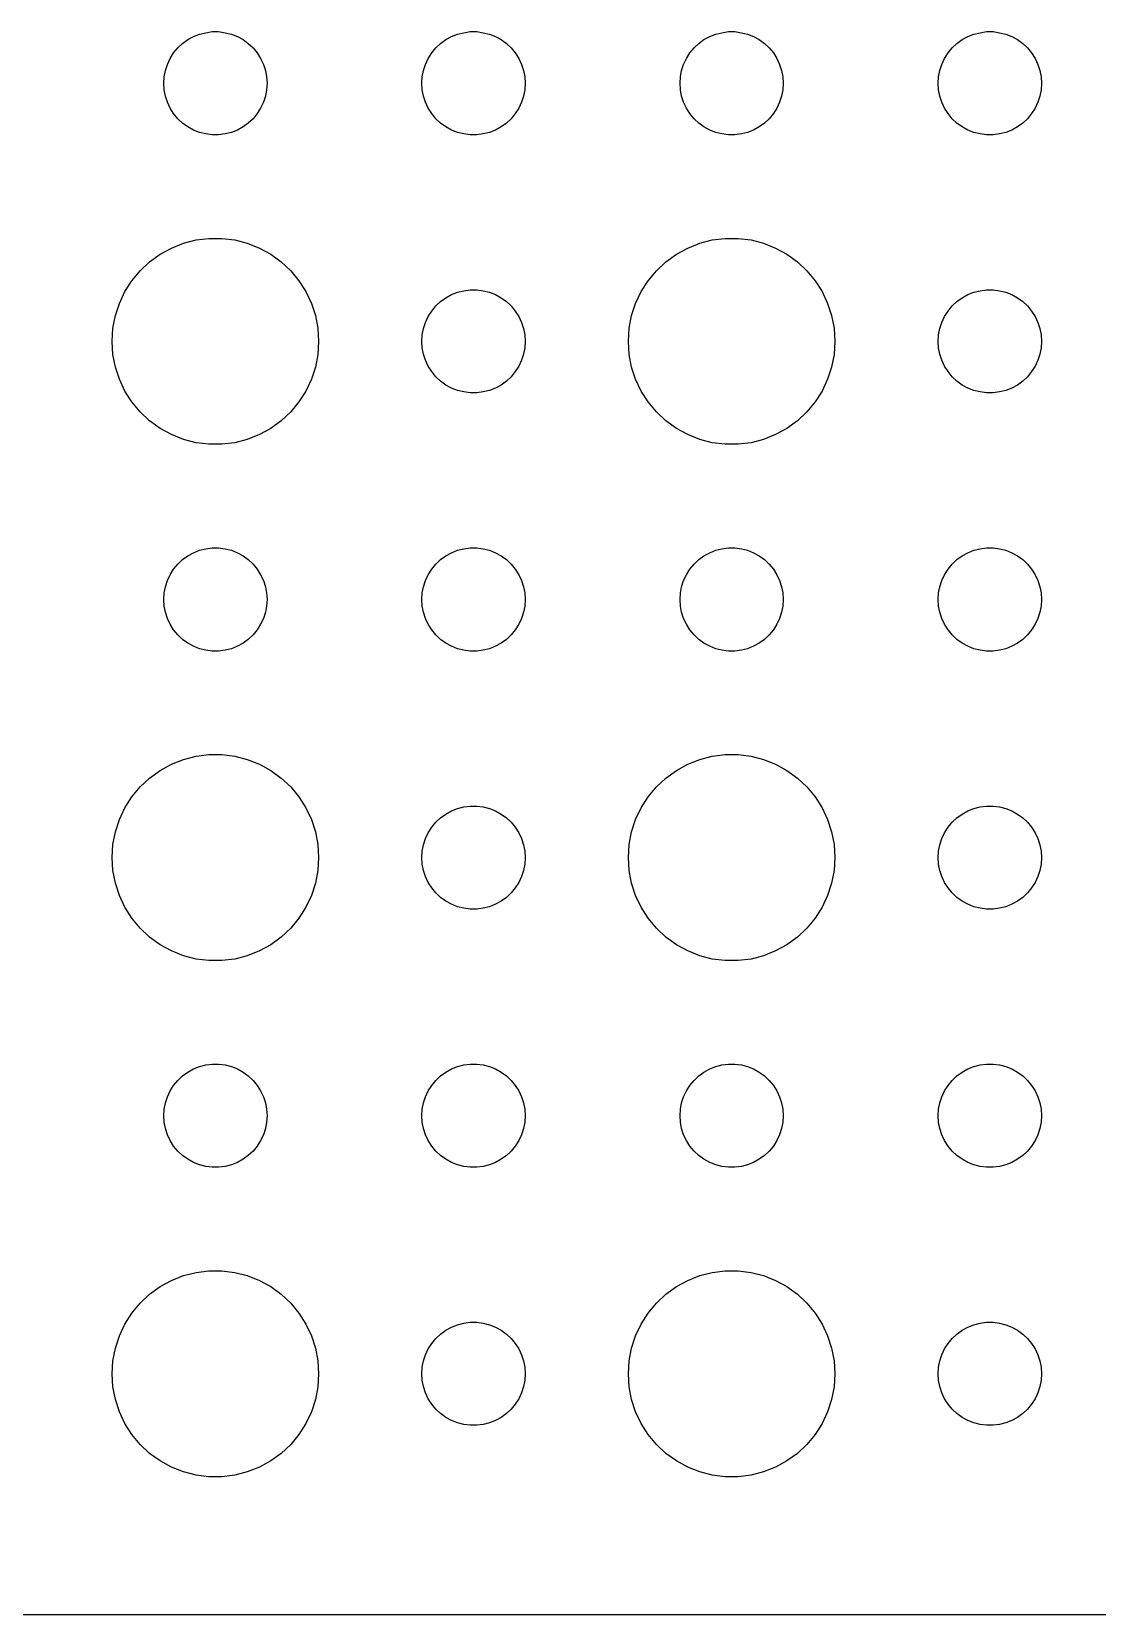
# Model space of a CAD drawing. Header units: metres. Extents: x -134 to 134, y 518 to 1078.
# Drawn here: x 32.16 to 63.12, y 974.01 to 1020 of the extents above; entities that cross this region are included whole.
import ezdxf

# ---------------------------------------------------------------- set-up
doc = ezdxf.new("R2010")
doc.units = ezdxf.units.M

msp = doc.modelspace()

# ---------------------------------------------------------------- linework, layer by layer
for p, q in [((36.4065, 1019.53), (36.5439, 1019.66)), ((36.5439, 1019.66), (36.6963, 1019.77)), ((36.6963, 1019.77), (36.8613, 1019.86)), ((36.8613, 1019.86), (37.0365, 1019.93)), ((37.0365, 1019.93), (37.2189, 1019.97)), ((37.2189, 1019.97), (37.4058, 1020)), ((37.4058, 1020), (37.5942, 1020)), ((37.5942, 1020), (37.7811, 1019.97)), ((37.7811, 1019.97), (37.9635, 1019.93)), ((37.9635, 1019.93), (38.1387, 1019.86)), ((38.1387, 1019.86), (38.3037, 1019.77)), ((38.3037, 1019.77), (38.4561, 1019.66)), ((38.4561, 1019.66), (38.5934, 1019.53)), ((43.9065, 1019.53), (44.0439, 1019.66)), ((44.0439, 1019.66), (44.1963, 1019.77)), ((44.1963, 1019.77), (44.3613, 1019.86)), ((44.3613, 1019.86), (44.5365, 1019.93)), ((44.5365, 1019.93), (44.7189, 1019.97)), ((44.7189, 1019.97), (44.9058, 1020)), ((44.9058, 1020), (45.0942, 1020)), ((45.0942, 1020), (45.2811, 1019.97)), ((45.2811, 1019.97), (45.4635, 1019.93)), ((45.4635, 1019.93), (45.6387, 1019.86)), ((45.6387, 1019.86), (45.8037, 1019.77)), ((45.8037, 1019.77), (45.9561, 1019.66)), ((45.9561, 1019.66), (46.0934, 1019.53)), ((51.4065, 1019.53), (51.5439, 1019.66)), ((51.5439, 1019.66), (51.6963, 1019.77)), ((51.6963, 1019.77), (51.8613, 1019.86)), ((51.8613, 1019.86), (52.0365, 1019.93)), ((52.0365, 1019.93), (52.2189, 1019.97)), ((52.2189, 1019.97), (52.4058, 1020)), ((52.4058, 1020), (52.5942, 1020)), ((52.5942, 1020), (52.7811, 1019.97)), ((52.7811, 1019.97), (52.9635, 1019.93)), ((52.9635, 1019.93), (53.1387, 1019.86)), ((53.1387, 1019.86), (53.3037, 1019.77)), ((53.3037, 1019.77), (53.4561, 1019.66)), ((53.4561, 1019.66), (53.5934, 1019.53)), ((58.9065, 1019.53), (59.0439, 1019.66)), ((59.0439, 1019.66), (59.1963, 1019.77)), ((59.1963, 1019.77), (59.3613, 1019.86)), ((59.3613, 1019.86), (59.5365, 1019.93)), ((59.5365, 1019.93), (59.7189, 1019.97)), ((59.7189, 1019.97), (59.9058, 1020)), ((59.9058, 1020), (60.0942, 1020)), ((60.0942, 1020), (60.2811, 1019.97)), ((60.2811, 1019.97), (60.4635, 1019.93)), ((60.4635, 1019.93), (60.6387, 1019.86)), ((60.6387, 1019.86), (60.8037, 1019.77)), ((60.8037, 1019.77), (60.9561, 1019.66)), ((60.9561, 1019.66), (61.0934, 1019.53)), ((36.1053, 1019.05), (36.1855, 1019.22)), ((36.1855, 1019.22), (36.2865, 1019.38)), ((36.2865, 1019.38), (36.4065, 1019.53)), ((38.5934, 1019.53), (38.7135, 1019.38)), ((38.7135, 1019.38), (38.8145, 1019.22)), ((38.8145, 1019.22), (38.8947, 1019.05)), ((43.6053, 1019.05), (43.6855, 1019.22)), ((43.6855, 1019.22), (43.7865, 1019.38)), ((43.7865, 1019.38), (43.9065, 1019.53)), ((46.0934, 1019.53), (46.2135, 1019.38)), ((46.2135, 1019.38), (46.3145, 1019.22)), ((46.3145, 1019.22), (46.3947, 1019.05)), ((51.1053, 1019.05), (51.1855, 1019.22)), ((51.1855, 1019.22), (51.2865, 1019.38)), ((51.2865, 1019.38), (51.4065, 1019.53)), ((53.5934, 1019.53), (53.7135, 1019.38)), ((53.7135, 1019.38), (53.8145, 1019.22)), ((53.8145, 1019.22), (53.8947, 1019.05)), ((58.6053, 1019.05), (58.6855, 1019.22)), ((58.6855, 1019.22), (58.7865, 1019.38)), ((58.7865, 1019.38), (58.9065, 1019.53)), ((61.0934, 1019.53), (61.2135, 1019.38)), ((61.2135, 1019.38), (61.3145, 1019.22)), ((61.3145, 1019.22), (61.3947, 1019.05)), ((36, 1018.5), (36.0118, 1018.69)), ((36.0118, 1018.69), (36.0471, 1018.87)), ((36.0471, 1018.87), (36.1053, 1019.05)), ((38.8947, 1019.05), (38.9529, 1018.87)), ((38.9529, 1018.87), (38.9882, 1018.69)), ((38.9882, 1018.69), (39, 1018.5)), ((43.5, 1018.5), (43.5118, 1018.69)), ((43.5118, 1018.69), (43.5471, 1018.87)), ((43.5471, 1018.87), (43.6053, 1019.05)), ((46.3947, 1019.05), (46.4529, 1018.87)), ((46.4529, 1018.87), (46.4882, 1018.69)), ((46.4882, 1018.69), (46.5, 1018.5)), ((51, 1018.5), (51.0118, 1018.69)), ((51.0118, 1018.69), (51.0471, 1018.87)), ((51.0471, 1018.87), (51.1053, 1019.05)), ((53.8947, 1019.05), (53.9529, 1018.87)), ((53.9529, 1018.87), (53.9882, 1018.69)), ((53.9882, 1018.69), (54, 1018.5)), ((58.5, 1018.5), (58.5118, 1018.69)), ((58.5118, 1018.69), (58.5471, 1018.87)), ((58.5471, 1018.87), (58.6053, 1019.05)), ((61.3947, 1019.05), (61.4529, 1018.87)), ((61.4529, 1018.87), (61.4882, 1018.69)), ((61.4882, 1018.69), (61.5, 1018.5)), ((36.0118, 1018.31), (36, 1018.5)), ((36.0471, 1018.13), (36.0118, 1018.31)), ((38.9882, 1018.31), (38.9529, 1018.13)), ((39, 1018.5), (38.9882, 1018.31)), ((43.5118, 1018.31), (43.5, 1018.5)), ((43.5471, 1018.13), (43.5118, 1018.31)), ((46.4882, 1018.31), (46.4529, 1018.13)), ((46.5, 1018.5), (46.4882, 1018.31)), ((51.0118, 1018.31), (51, 1018.5)), ((51.0471, 1018.13), (51.0118, 1018.31)), ((53.9882, 1018.31), (53.9529, 1018.13)), ((54, 1018.5), (53.9882, 1018.31)), ((58.5118, 1018.31), (58.5, 1018.5)), ((58.5471, 1018.13), (58.5118, 1018.31)), ((61.4882, 1018.31), (61.4529, 1018.13)), ((61.5, 1018.5), (61.4882, 1018.31)), ((36.1053, 1017.95), (36.0471, 1018.13)), ((36.1855, 1017.78), (36.1053, 1017.95)), ((36.2865, 1017.62), (36.1855, 1017.78)), ((38.8145, 1017.78), (38.7135, 1017.62)), ((38.8947, 1017.95), (38.8145, 1017.78)), ((38.9529, 1018.13), (38.8947, 1017.95)), ((43.6053, 1017.95), (43.5471, 1018.13)), ((43.6855, 1017.78), (43.6053, 1017.95)), ((43.7865, 1017.62), (43.6855, 1017.78)), ((46.3145, 1017.78), (46.2135, 1017.62)), ((46.3947, 1017.95), (46.3145, 1017.78)), ((46.4529, 1018.13), (46.3947, 1017.95)), ((51.1053, 1017.95), (51.0471, 1018.13)), ((51.1855, 1017.78), (51.1053, 1017.95)), ((51.2865, 1017.62), (51.1855, 1017.78)), ((53.8145, 1017.78), (53.7135, 1017.62)), ((53.8947, 1017.95), (53.8145, 1017.78)), ((53.9529, 1018.13), (53.8947, 1017.95)), ((58.6053, 1017.95), (58.5471, 1018.13)), ((58.6855, 1017.78), (58.6053, 1017.95)), ((58.7865, 1017.62), (58.6855, 1017.78)), ((61.3145, 1017.78), (61.2135, 1017.62)), ((61.3947, 1017.95), (61.3145, 1017.78)), ((61.4529, 1018.13), (61.3947, 1017.95)), ((36.4065, 1017.47), (36.2865, 1017.62)), ((36.5439, 1017.34), (36.4065, 1017.47)), ((36.6963, 1017.23), (36.5439, 1017.34)), ((38.4561, 1017.34), (38.3037, 1017.23)), ((38.5934, 1017.47), (38.4561, 1017.34)), ((38.7135, 1017.62), (38.5934, 1017.47)), ((43.9065, 1017.47), (43.7865, 1017.62)), ((44.0439, 1017.34), (43.9065, 1017.47)), ((44.1963, 1017.23), (44.0439, 1017.34)), ((45.9561, 1017.34), (45.8037, 1017.23)), ((46.0934, 1017.47), (45.9561, 1017.34)), ((46.2135, 1017.62), (46.0934, 1017.47)), ((51.4065, 1017.47), (51.2865, 1017.62)), ((51.5439, 1017.34), (51.4065, 1017.47)), ((51.6963, 1017.23), (51.5439, 1017.34)), ((53.4561, 1017.34), (53.3037, 1017.23)), ((53.5934, 1017.47), (53.4561, 1017.34)), ((53.7135, 1017.62), (53.5934, 1017.47)), ((58.9065, 1017.47), (58.7865, 1017.62)), ((59.0439, 1017.34), (58.9065, 1017.47)), ((59.1963, 1017.23), (59.0439, 1017.34)), ((60.9561, 1017.34), (60.8037, 1017.23)), ((61.0934, 1017.47), (60.9561, 1017.34)), ((61.2135, 1017.62), (61.0934, 1017.47)), ((36.8613, 1017.14), (36.6963, 1017.23)), ((37.0365, 1017.07), (36.8613, 1017.14)), ((37.2189, 1017.03), (37.0365, 1017.07)), ((37.4058, 1017), (37.2189, 1017.03)), ((37.5942, 1017), (37.4058, 1017)), ((37.7811, 1017.03), (37.5942, 1017)), ((37.9635, 1017.07), (37.7811, 1017.03)), ((38.1387, 1017.14), (37.9635, 1017.07)), ((38.3037, 1017.23), (38.1387, 1017.14)), ((44.3613, 1017.14), (44.1963, 1017.23)), ((44.5365, 1017.07), (44.3613, 1017.14)), ((44.7189, 1017.03), (44.5365, 1017.07)), ((44.9058, 1017), (44.7189, 1017.03)), ((45.0942, 1017), (44.9058, 1017)), ((45.2811, 1017.03), (45.0942, 1017)), ((45.4635, 1017.07), (45.2811, 1017.03)), ((45.6387, 1017.14), (45.4635, 1017.07)), ((45.8037, 1017.23), (45.6387, 1017.14)), ((51.8613, 1017.14), (51.6963, 1017.23)), ((52.0365, 1017.07), (51.8613, 1017.14)), ((52.2189, 1017.03), (52.0365, 1017.07)), ((52.4058, 1017), (52.2189, 1017.03)), ((52.5942, 1017), (52.4058, 1017)), ((52.7811, 1017.03), (52.5942, 1017)), ((52.9635, 1017.07), (52.7811, 1017.03)), ((53.1387, 1017.14), (52.9635, 1017.07)), ((53.3037, 1017.23), (53.1387, 1017.14)), ((59.3613, 1017.14), (59.1963, 1017.23)), ((59.5365, 1017.07), (59.3613, 1017.14)), ((59.7189, 1017.03), (59.5365, 1017.07)), ((59.9058, 1017), (59.7189, 1017.03)), ((60.0942, 1017), (59.9058, 1017)), ((60.2811, 1017.03), (60.0942, 1017)), ((60.4635, 1017.07), (60.2811, 1017.03)), ((60.6387, 1017.14), (60.4635, 1017.07)), ((60.8037, 1017.23), (60.6387, 1017.14)), ((35.8925, 1013.53), (36.2227, 1013.71)), ((36.2227, 1013.71), (36.5729, 1013.85)), ((36.5729, 1013.85), (36.9379, 1013.95)), ((36.9379, 1013.95), (37.3116, 1013.99)), ((37.3116, 1013.99), (37.6884, 1013.99)), ((37.6884, 1013.99), (38.0621, 1013.95)), ((38.0621, 1013.95), (38.427, 1013.85)), ((38.427, 1013.85), (38.7773, 1013.71)), ((38.7773, 1013.71), (39.1075, 1013.53)), ((50.8925, 1013.53), (51.2227, 1013.71)), ((51.2227, 1013.71), (51.5729, 1013.85)), ((51.5729, 1013.85), (51.9379, 1013.95)), ((51.9379, 1013.95), (52.3116, 1013.99)), ((52.3116, 1013.99), (52.6884, 1013.99)), ((52.6884, 1013.99), (53.0621, 1013.95)), ((53.0621, 1013.95), (53.427, 1013.85)), ((53.427, 1013.85), (53.7773, 1013.71)), ((53.7773, 1013.71), (54.1075, 1013.53)), ((35.3131, 1013.05), (35.5877, 1013.31)), ((35.5877, 1013.31), (35.8925, 1013.53)), ((39.1075, 1013.53), (39.4123, 1013.31)), ((39.4123, 1013.31), (39.6869, 1013.05)), ((50.3131, 1013.05), (50.5877, 1013.31)), ((50.5877, 1013.31), (50.8925, 1013.53)), ((54.1075, 1013.53), (54.4123, 1013.31)), ((54.4123, 1013.31), (54.6869, 1013.05)), ((34.8711, 1012.45), (35.0729, 1012.76)), ((35.0729, 1012.76), (35.3131, 1013.05)), ((39.6869, 1013.05), (39.927, 1012.76)), ((39.927, 1012.76), (40.1289, 1012.45)), ((49.8711, 1012.45), (50.0729, 1012.76)), ((50.0729, 1012.76), (50.3131, 1013.05)), ((54.6869, 1013.05), (54.927, 1012.76)), ((54.927, 1012.76), (55.1289, 1012.45)), ((34.7107, 1012.1), (34.8711, 1012.45)), ((40.1289, 1012.45), (40.2893, 1012.1)), ((44.0439, 1012.16), (44.1963, 1012.27)), ((44.1963, 1012.27), (44.3613, 1012.36)), ((44.3613, 1012.36), (44.5365, 1012.43)), ((44.5365, 1012.43), (44.7189, 1012.47)), ((44.7189, 1012.47), (44.9058, 1012.5)), ((44.9058, 1012.5), (45.0942, 1012.5)), ((45.0942, 1012.5), (45.2811, 1012.47)), ((45.2811, 1012.47), (45.4635, 1012.43)), ((45.4635, 1012.43), (45.6387, 1012.36)), ((45.6387, 1012.36), (45.8037, 1012.27)), ((45.8037, 1012.27), (45.9561, 1012.16)), ((49.7107, 1012.1), (49.8711, 1012.45)), ((55.1289, 1012.45), (55.2893, 1012.1)), ((59.0439, 1012.16), (59.1963, 1012.27)), ((59.1963, 1012.27), (59.3613, 1012.36)), ((59.3613, 1012.36), (59.5365, 1012.43)), ((59.5365, 1012.43), (59.7189, 1012.47)), ((59.7189, 1012.47), (59.9058, 1012.5)), ((59.9058, 1012.5), (60.0942, 1012.5)), ((60.0942, 1012.5), (60.2811, 1012.47)), ((60.2811, 1012.47), (60.4635, 1012.43)), ((60.4635, 1012.43), (60.6387, 1012.36)), ((60.6387, 1012.36), (60.8037, 1012.27)), ((60.8037, 1012.27), (60.9561, 1012.16)), ((34.5942, 1011.75), (34.7107, 1012.1)), ((40.2893, 1012.1), (40.4057, 1011.75)), ((43.6855, 1011.72), (43.7865, 1011.88)), ((43.7865, 1011.88), (43.9065, 1012.03)), ((43.9065, 1012.03), (44.0439, 1012.16)), ((45.9561, 1012.16), (46.0934, 1012.03)), ((46.0934, 1012.03), (46.2135, 1011.88)), ((46.2135, 1011.88), (46.3145, 1011.72)), ((49.5942, 1011.75), (49.7107, 1012.1)), ((55.2893, 1012.1), (55.4057, 1011.75)), ((58.6855, 1011.72), (58.7865, 1011.88)), ((58.7865, 1011.88), (58.9065, 1012.03)), ((58.9065, 1012.03), (59.0439, 1012.16)), ((60.9561, 1012.16), (61.0934, 1012.03)), ((61.0934, 1012.03), (61.2135, 1011.88)), ((61.2135, 1011.88), (61.3145, 1011.72)), ((34.5, 1011), (34.5237, 1011.38)), ((34.5237, 1011.38), (34.5942, 1011.75)), ((40.4057, 1011.75), (40.4763, 1011.38)), ((40.4763, 1011.38), (40.5, 1011)), ((43.5118, 1011.19), (43.5471, 1011.37)), ((43.5471, 1011.37), (43.6053, 1011.55)), ((43.6053, 1011.55), (43.6855, 1011.72)), ((46.3145, 1011.72), (46.3947, 1011.55)), ((46.3947, 1011.55), (46.4529, 1011.37)), ((46.4529, 1011.37), (46.4882, 1011.19)), ((49.5, 1011), (49.5237, 1011.38)), ((49.5237, 1011.38), (49.5942, 1011.75)), ((55.4057, 1011.75), (55.4763, 1011.38)), ((55.4763, 1011.38), (55.5, 1011)), ((58.5118, 1011.19), (58.5471, 1011.37)), ((58.5471, 1011.37), (58.6053, 1011.55)), ((58.6053, 1011.55), (58.6855, 1011.72)), ((61.3145, 1011.72), (61.3947, 1011.55)), ((61.3947, 1011.55), (61.4529, 1011.37)), ((61.4529, 1011.37), (61.4882, 1011.19)), ((34.5237, 1010.62), (34.5, 1011)), ((40.5, 1011), (40.4763, 1010.62)), ((43.5, 1011), (43.5118, 1011.19)), ((43.5118, 1010.81), (43.5, 1011)), ((46.4882, 1011.19), (46.5, 1011)), ((46.5, 1011), (46.4882, 1010.81)), ((49.5237, 1010.62), (49.5, 1011)), ((55.5, 1011), (55.4763, 1010.62)), ((58.5, 1011), (58.5118, 1011.19)), ((58.5118, 1010.81), (58.5, 1011)), ((61.4882, 1011.19), (61.5, 1011)), ((61.5, 1011), (61.4882, 1010.81)), ((34.5942, 1010.25), (34.5237, 1010.62)), ((40.4763, 1010.62), (40.4057, 1010.25)), ((43.5471, 1010.63), (43.5118, 1010.81)), ((43.6053, 1010.45), (43.5471, 1010.63)), ((43.6855, 1010.28), (43.6053, 1010.45)), ((46.3947, 1010.45), (46.3145, 1010.28)), ((46.4529, 1010.63), (46.3947, 1010.45)), ((46.4882, 1010.81), (46.4529, 1010.63)), ((49.5942, 1010.25), (49.5237, 1010.62)), ((55.4763, 1010.62), (55.4057, 1010.25)), ((58.5471, 1010.63), (58.5118, 1010.81)), ((58.6053, 1010.45), (58.5471, 1010.63)), ((58.6855, 1010.28), (58.6053, 1010.45)), ((61.3947, 1010.45), (61.3145, 1010.28)), ((61.4529, 1010.63), (61.3947, 1010.45)), ((61.4882, 1010.81), (61.4529, 1010.63)), ((34.7107, 1009.9), (34.5942, 1010.25)), ((40.4057, 1010.25), (40.2893, 1009.9)), ((43.7865, 1010.12), (43.6855, 1010.28)), ((43.9065, 1009.97), (43.7865, 1010.12)), ((44.0439, 1009.84), (43.9065, 1009.97)), ((46.0934, 1009.97), (45.9561, 1009.84)), ((46.2135, 1010.12), (46.0934, 1009.97)), ((46.3145, 1010.28), (46.2135, 1010.12)), ((49.7107, 1009.9), (49.5942, 1010.25)), ((55.4057, 1010.25), (55.2893, 1009.9)), ((58.7865, 1010.12), (58.6855, 1010.28)), ((58.9065, 1009.97), (58.7865, 1010.12)), ((59.0439, 1009.84), (58.9065, 1009.97)), ((61.0934, 1009.97), (60.9561, 1009.84)), ((61.2135, 1010.12), (61.0934, 1009.97)), ((61.3145, 1010.28), (61.2135, 1010.12)), ((34.8711, 1009.55), (34.7107, 1009.9)), ((35.0729, 1009.24), (34.8711, 1009.55)), ((40.1289, 1009.55), (39.927, 1009.24)), ((40.2893, 1009.9), (40.1289, 1009.55)), ((44.1963, 1009.73), (44.0439, 1009.84)), ((44.3613, 1009.64), (44.1963, 1009.73)), ((44.5365, 1009.57), (44.3613, 1009.64)), ((44.7189, 1009.53), (44.5365, 1009.57)), ((44.9058, 1009.5), (44.7189, 1009.53)), ((45.0942, 1009.5), (44.9058, 1009.5)), ((45.2811, 1009.53), (45.0942, 1009.5)), ((45.4635, 1009.57), (45.2811, 1009.53)), ((45.6387, 1009.64), (45.4635, 1009.57)), ((45.8037, 1009.73), (45.6387, 1009.64)), ((45.9561, 1009.84), (45.8037, 1009.73)), ((49.8711, 1009.55), (49.7107, 1009.9)), ((50.0729, 1009.24), (49.8711, 1009.55)), ((55.1289, 1009.55), (54.927, 1009.24)), ((55.2893, 1009.9), (55.1289, 1009.55)), ((59.1963, 1009.73), (59.0439, 1009.84)), ((59.3613, 1009.64), (59.1963, 1009.73)), ((59.5365, 1009.57), (59.3613, 1009.64)), ((59.7189, 1009.53), (59.5365, 1009.57)), ((59.9058, 1009.5), (59.7189, 1009.53)), ((60.0942, 1009.5), (59.9058, 1009.5)), ((60.2811, 1009.53), (60.0942, 1009.5)), ((60.4635, 1009.57), (60.2811, 1009.53)), ((60.6387, 1009.64), (60.4635, 1009.57)), ((60.8037, 1009.73), (60.6387, 1009.64)), ((60.9561, 1009.84), (60.8037, 1009.73)), ((35.3131, 1008.95), (35.0729, 1009.24)), ((39.927, 1009.24), (39.6869, 1008.95)), ((50.3131, 1008.95), (50.0729, 1009.24)), ((54.927, 1009.24), (54.6869, 1008.95)), ((35.5877, 1008.69), (35.3131, 1008.95)), ((35.8925, 1008.47), (35.5877, 1008.69)), ((39.4123, 1008.69), (39.1075, 1008.47)), ((39.6869, 1008.95), (39.4123, 1008.69)), ((50.5877, 1008.69), (50.3131, 1008.95)), ((50.8925, 1008.47), (50.5877, 1008.69)), ((54.4123, 1008.69), (54.1075, 1008.47)), ((54.6869, 1008.95), (54.4123, 1008.69)), ((36.2227, 1008.29), (35.8925, 1008.47)), ((36.5729, 1008.15), (36.2227, 1008.29)), ((36.9379, 1008.05), (36.5729, 1008.15)), ((38.427, 1008.15), (38.0621, 1008.05)), ((38.7773, 1008.29), (38.427, 1008.15)), ((39.1075, 1008.47), (38.7773, 1008.29)), ((51.2227, 1008.29), (50.8925, 1008.47)), ((51.5729, 1008.15), (51.2227, 1008.29)), ((51.9379, 1008.05), (51.5729, 1008.15)), ((53.427, 1008.15), (53.0621, 1008.05)), ((53.7773, 1008.29), (53.427, 1008.15)), ((54.1075, 1008.47), (53.7773, 1008.29)), ((37.3116, 1008.01), (36.9379, 1008.05)), ((37.6884, 1008.01), (37.3116, 1008.01)), ((38.0621, 1008.05), (37.6884, 1008.01)), ((52.3116, 1008.01), (51.9379, 1008.05)), ((52.6884, 1008.01), (52.3116, 1008.01)), ((53.0621, 1008.05), (52.6884, 1008.01)), ((36.8613, 1004.86), (37.0365, 1004.93)), ((37.0365, 1004.93), (37.2189, 1004.97)), ((37.2189, 1004.97), (37.4058, 1005)), ((37.4058, 1005), (37.5942, 1005)), ((37.5942, 1005), (37.7811, 1004.97)), ((37.7811, 1004.97), (37.9635, 1004.93)), ((37.9635, 1004.93), (38.1387, 1004.86)), ((44.3613, 1004.86), (44.5365, 1004.93)), ((44.5365, 1004.93), (44.7189, 1004.97)), ((44.7189, 1004.97), (44.9058, 1005)), ((44.9058, 1005), (45.0942, 1005)), ((45.0942, 1005), (45.2811, 1004.97)), ((45.2811, 1004.97), (45.4635, 1004.93)), ((45.4635, 1004.93), (45.6387, 1004.86)), ((51.8613, 1004.86), (52.0365, 1004.93)), ((52.0365, 1004.93), (52.2189, 1004.97)), ((52.2189, 1004.97), (52.4058, 1005)), ((52.4058, 1005), (52.5942, 1005)), ((52.5942, 1005), (52.7811, 1004.97)), ((52.7811, 1004.97), (52.9635, 1004.93)), ((52.9635, 1004.93), (53.1387, 1004.86)), ((59.3613, 1004.86), (59.5365, 1004.93)), ((59.5365, 1004.93), (59.7189, 1004.97)), ((59.7189, 1004.97), (59.9058, 1005)), ((59.9058, 1005), (60.0942, 1005)), ((60.0942, 1005), (60.2811, 1004.97)), ((60.2811, 1004.97), (60.4635, 1004.93)), ((60.4635, 1004.93), (60.6387, 1004.86)), ((36.2865, 1004.38), (36.4065, 1004.53)), ((36.4065, 1004.53), (36.5439, 1004.66)), ((36.5439, 1004.66), (36.6963, 1004.77)), ((36.6963, 1004.77), (36.8613, 1004.86)), ((38.1387, 1004.86), (38.3037, 1004.77)), ((38.3037, 1004.77), (38.4561, 1004.66)), ((38.4561, 1004.66), (38.5934, 1004.53)), ((38.5934, 1004.53), (38.7135, 1004.38)), ((43.7865, 1004.38), (43.9065, 1004.53)), ((43.9065, 1004.53), (44.0439, 1004.66)), ((44.0439, 1004.66), (44.1963, 1004.77)), ((44.1963, 1004.77), (44.3613, 1004.86)), ((45.6387, 1004.86), (45.8037, 1004.77)), ((45.8037, 1004.77), (45.9561, 1004.66)), ((45.9561, 1004.66), (46.0934, 1004.53)), ((46.0934, 1004.53), (46.2135, 1004.38)), ((51.2865, 1004.38), (51.4065, 1004.53)), ((51.4065, 1004.53), (51.5439, 1004.66)), ((51.5439, 1004.66), (51.6963, 1004.77)), ((51.6963, 1004.77), (51.8613, 1004.86)), ((53.1387, 1004.86), (53.3037, 1004.77)), ((53.3037, 1004.77), (53.4561, 1004.66)), ((53.4561, 1004.66), (53.5934, 1004.53)), ((53.5934, 1004.53), (53.7135, 1004.38)), ((58.7865, 1004.38), (58.9065, 1004.53)), ((58.9065, 1004.53), (59.0439, 1004.66)), ((59.0439, 1004.66), (59.1963, 1004.77)), ((59.1963, 1004.77), (59.3613, 1004.86)), ((60.6387, 1004.86), (60.8037, 1004.77)), ((60.8037, 1004.77), (60.9561, 1004.66)), ((60.9561, 1004.66), (61.0934, 1004.53)), ((61.0934, 1004.53), (61.2135, 1004.38)), ((36.0471, 1003.87), (36.1053, 1004.05)), ((36.1053, 1004.05), (36.1855, 1004.22)), ((36.1855, 1004.22), (36.2865, 1004.38)), ((38.7135, 1004.38), (38.8145, 1004.22)), ((38.8145, 1004.22), (38.8947, 1004.05)), ((38.8947, 1004.05), (38.9529, 1003.87)), ((43.5471, 1003.87), (43.6053, 1004.05)), ((43.6053, 1004.05), (43.6855, 1004.22)), ((43.6855, 1004.22), (43.7865, 1004.38)), ((46.2135, 1004.38), (46.3145, 1004.22)), ((46.3145, 1004.22), (46.3947, 1004.05)), ((46.3947, 1004.05), (46.4529, 1003.87)), ((51.0471, 1003.87), (51.1053, 1004.05)), ((51.1053, 1004.05), (51.1855, 1004.22)), ((51.1855, 1004.22), (51.2865, 1004.38)), ((53.7135, 1004.38), (53.8145, 1004.22)), ((53.8145, 1004.22), (53.8947, 1004.05)), ((53.8947, 1004.05), (53.9529, 1003.87)), ((58.5471, 1003.87), (58.6053, 1004.05)), ((58.6053, 1004.05), (58.6855, 1004.22)), ((58.6855, 1004.22), (58.7865, 1004.38)), ((61.2135, 1004.38), (61.3145, 1004.22)), ((61.3145, 1004.22), (61.3947, 1004.05)), ((61.3947, 1004.05), (61.4529, 1003.87)), ((36, 1003.5), (36.0118, 1003.69)), ((36.0118, 1003.69), (36.0471, 1003.87)), ((38.9529, 1003.87), (38.9882, 1003.69)), ((38.9882, 1003.69), (39, 1003.5)), ((43.5, 1003.5), (43.5118, 1003.69)), ((43.5118, 1003.69), (43.5471, 1003.87)), ((46.4529, 1003.87), (46.4882, 1003.69)), ((46.4882, 1003.69), (46.5, 1003.5)), ((51, 1003.5), (51.0118, 1003.69)), ((51.0118, 1003.69), (51.0471, 1003.87)), ((53.9529, 1003.87), (53.9882, 1003.69)), ((53.9882, 1003.69), (54, 1003.5)), ((58.5, 1003.5), (58.5118, 1003.69)), ((58.5118, 1003.69), (58.5471, 1003.87)), ((61.4529, 1003.87), (61.4882, 1003.69)), ((61.4882, 1003.69), (61.5, 1003.5)), ((36.0118, 1003.31), (36, 1003.5)), ((36.0471, 1003.13), (36.0118, 1003.31)), ((36.1053, 1002.95), (36.0471, 1003.13)), ((38.9529, 1003.13), (38.8947, 1002.95)), ((38.9882, 1003.31), (38.9529, 1003.13)), ((39, 1003.5), (38.9882, 1003.31)), ((43.5118, 1003.31), (43.5, 1003.5)), ((43.5471, 1003.13), (43.5118, 1003.31)), ((43.6053, 1002.95), (43.5471, 1003.13)), ((46.4529, 1003.13), (46.3947, 1002.95)), ((46.4882, 1003.31), (46.4529, 1003.13)), ((46.5, 1003.5), (46.4882, 1003.31)), ((51.0118, 1003.31), (51, 1003.5)), ((51.0471, 1003.13), (51.0118, 1003.31)), ((51.1053, 1002.95), (51.0471, 1003.13)), ((53.9529, 1003.13), (53.8947, 1002.95)), ((53.9882, 1003.31), (53.9529, 1003.13)), ((54, 1003.5), (53.9882, 1003.31)), ((58.5118, 1003.31), (58.5, 1003.5)), ((58.5471, 1003.13), (58.5118, 1003.31)), ((58.6053, 1002.95), (58.5471, 1003.13)), ((61.4529, 1003.13), (61.3947, 1002.95)), ((61.4882, 1003.31), (61.4529, 1003.13)), ((61.5, 1003.5), (61.4882, 1003.31)), ((36.1855, 1002.78), (36.1053, 1002.95)), ((36.2865, 1002.62), (36.1855, 1002.78)), ((36.4065, 1002.47), (36.2865, 1002.62)), ((38.7135, 1002.62), (38.5934, 1002.47)), ((38.8145, 1002.78), (38.7135, 1002.62)), ((38.8947, 1002.95), (38.8145, 1002.78)), ((43.6855, 1002.78), (43.6053, 1002.95)), ((43.7865, 1002.62), (43.6855, 1002.78)), ((43.9065, 1002.47), (43.7865, 1002.62)), ((46.2135, 1002.62), (46.0934, 1002.47)), ((46.3145, 1002.78), (46.2135, 1002.62)), ((46.3947, 1002.95), (46.3145, 1002.78)), ((51.1855, 1002.78), (51.1053, 1002.95)), ((51.2865, 1002.62), (51.1855, 1002.78)), ((51.4065, 1002.47), (51.2865, 1002.62)), ((53.7135, 1002.62), (53.5934, 1002.47)), ((53.8145, 1002.78), (53.7135, 1002.62)), ((53.8947, 1002.95), (53.8145, 1002.78)), ((58.6855, 1002.78), (58.6053, 1002.95)), ((58.7865, 1002.62), (58.6855, 1002.78)), ((58.9065, 1002.47), (58.7865, 1002.62)), ((61.2135, 1002.62), (61.0934, 1002.47)), ((61.3145, 1002.78), (61.2135, 1002.62)), ((61.3947, 1002.95), (61.3145, 1002.78)), ((36.5439, 1002.34), (36.4065, 1002.47)), ((36.6963, 1002.23), (36.5439, 1002.34)), ((36.8613, 1002.14), (36.6963, 1002.23)), ((37.0365, 1002.07), (36.8613, 1002.14)), ((38.1387, 1002.14), (37.9635, 1002.07)), ((38.3037, 1002.23), (38.1387, 1002.14)), ((38.4561, 1002.34), (38.3037, 1002.23)), ((38.5934, 1002.47), (38.4561, 1002.34)), ((44.0439, 1002.34), (43.9065, 1002.47)), ((44.1963, 1002.23), (44.0439, 1002.34)), ((44.3613, 1002.14), (44.1963, 1002.23)), ((44.5365, 1002.07), (44.3613, 1002.14)), ((45.6387, 1002.14), (45.4635, 1002.07)), ((45.8037, 1002.23), (45.6387, 1002.14)), ((45.9561, 1002.34), (45.8037, 1002.23)), ((46.0934, 1002.47), (45.9561, 1002.34)), ((51.5439, 1002.34), (51.4065, 1002.47)), ((51.6963, 1002.23), (51.5439, 1002.34)), ((51.8613, 1002.14), (51.6963, 1002.23)), ((52.0365, 1002.07), (51.8613, 1002.14)), ((53.1387, 1002.14), (52.9635, 1002.07)), ((53.3037, 1002.23), (53.1387, 1002.14)), ((53.4561, 1002.34), (53.3037, 1002.23)), ((53.5934, 1002.47), (53.4561, 1002.34)), ((59.0439, 1002.34), (58.9065, 1002.47)), ((59.1963, 1002.23), (59.0439, 1002.34)), ((59.3613, 1002.14), (59.1963, 1002.23)), ((59.5365, 1002.07), (59.3613, 1002.14)), ((60.6387, 1002.14), (60.4635, 1002.07)), ((60.8037, 1002.23), (60.6387, 1002.14)), ((60.9561, 1002.34), (60.8037, 1002.23)), ((61.0934, 1002.47), (60.9561, 1002.34)), ((37.2189, 1002.03), (37.0365, 1002.07)), ((37.4058, 1002), (37.2189, 1002.03)), ((37.5942, 1002), (37.4058, 1002)), ((37.7811, 1002.03), (37.5942, 1002)), ((37.9635, 1002.07), (37.7811, 1002.03)), ((44.7189, 1002.03), (44.5365, 1002.07)), ((44.9058, 1002), (44.7189, 1002.03)), ((45.0942, 1002), (44.9058, 1002)), ((45.2811, 1002.03), (45.0942, 1002)), ((45.4635, 1002.07), (45.2811, 1002.03)), ((52.2189, 1002.03), (52.0365, 1002.07)), ((52.4058, 1002), (52.2189, 1002.03)), ((52.5942, 1002), (52.4058, 1002)), ((52.7811, 1002.03), (52.5942, 1002)), ((52.9635, 1002.07), (52.7811, 1002.03)), ((59.7189, 1002.03), (59.5365, 1002.07)), ((59.9058, 1002), (59.7189, 1002.03)), ((60.0942, 1002), (59.9058, 1002)), ((60.2811, 1002.03), (60.0942, 1002)), ((60.4635, 1002.07), (60.2811, 1002.03)), ((36.5729, 998.853), (36.9379, 998.947)), ((36.9379, 998.947), (37.3116, 998.994)), ((37.3116, 998.994), (37.6884, 998.994)), ((37.6884, 998.994), (38.0621, 998.947)), ((38.0621, 998.947), (38.427, 998.853)), ((51.5729, 998.853), (51.9379, 998.947)), ((51.9379, 998.947), (52.3116, 998.994)), ((52.3116, 998.994), (52.6884, 998.994)), ((52.6884, 998.994), (53.0621, 998.947)), ((53.0621, 998.947), (53.427, 998.853)), ((35.5877, 998.312), (35.8925, 998.533)), ((35.8925, 998.533), (36.2227, 998.714)), ((36.2227, 998.714), (36.5729, 998.853)), ((38.427, 998.853), (38.7773, 998.714)), ((38.7773, 998.714), (39.1075, 998.533)), ((39.1075, 998.533), (39.4123, 998.312)), ((50.5877, 998.312), (50.8925, 998.533)), ((50.8925, 998.533), (51.2227, 998.714)), ((51.2227, 998.714), (51.5729, 998.853)), ((53.427, 998.853), (53.7773, 998.714)), ((53.7773, 998.714), (54.1075, 998.533)), ((54.1075, 998.533), (54.4123, 998.312)), ((35.0729, 997.763), (35.3131, 998.054)), ((35.3131, 998.054), (35.5877, 998.312)), ((39.4123, 998.312), (39.6869, 998.054)), ((39.6869, 998.054), (39.927, 997.763)), ((50.0729, 997.763), (50.3131, 998.054)), ((50.3131, 998.054), (50.5877, 998.312)), ((54.4123, 998.312), (54.6869, 998.054)), ((54.6869, 998.054), (54.927, 997.763)), ((34.8711, 997.445), (35.0729, 997.763)), ((39.927, 997.763), (40.1289, 997.445)), ((49.8711, 997.445), (50.0729, 997.763)), ((54.927, 997.763), (55.1289, 997.445)), ((34.5942, 996.746), (34.7107, 997.104)), ((34.7107, 997.104), (34.8711, 997.445)), ((40.1289, 997.445), (40.2893, 997.104)), ((40.2893, 997.104), (40.4057, 996.746)), ((43.9065, 997.027), (44.0439, 997.156)), ((44.0439, 997.156), (44.1963, 997.266)), ((44.1963, 997.266), (44.3613, 997.357)), ((44.3613, 997.357), (44.5365, 997.427)), ((44.5365, 997.427), (44.7189, 997.473)), ((44.7189, 997.473), (44.9058, 997.497)), ((44.9058, 997.497), (45.0942, 997.497)), ((45.0942, 997.497), (45.2811, 997.473)), ((45.2811, 997.473), (45.4635, 997.427)), ((45.4635, 997.427), (45.6387, 997.357)), ((45.6387, 997.357), (45.8037, 997.266)), ((45.8037, 997.266), (45.9561, 997.156)), ((45.9561, 997.156), (46.0934, 997.027)), ((49.5942, 996.746), (49.7107, 997.104)), ((49.7107, 997.104), (49.8711, 997.445)), ((55.1289, 997.445), (55.2893, 997.104)), ((55.2893, 997.104), (55.4057, 996.746)), ((58.9065, 997.027), (59.0439, 997.156)), ((59.0439, 997.156), (59.1963, 997.266)), ((59.1963, 997.266), (59.3613, 997.357)), ((59.3613, 997.357), (59.5365, 997.427)), ((59.5365, 997.427), (59.7189, 997.473)), ((59.7189, 997.473), (59.9058, 997.497)), ((59.9058, 997.497), (60.0942, 997.497)), ((60.0942, 997.497), (60.2811, 997.473)), ((60.2811, 997.473), (60.4635, 997.427)), ((60.4635, 997.427), (60.6387, 997.357)), ((60.6387, 997.357), (60.8037, 997.266)), ((60.8037, 997.266), (60.9561, 997.156)), ((60.9561, 997.156), (61.0934, 997.027)), ((34.5237, 996.376), (34.5942, 996.746)), ((40.4057, 996.746), (40.4763, 996.376)), ((43.6053, 996.552), (43.6855, 996.723)), ((43.6855, 996.723), (43.7865, 996.882)), ((43.7865, 996.882), (43.9065, 997.027)), ((46.0934, 997.027), (46.2135, 996.882)), ((46.2135, 996.882), (46.3145, 996.723)), ((46.3145, 996.723), (46.3947, 996.552)), ((49.5237, 996.376), (49.5942, 996.746)), ((55.4057, 996.746), (55.4763, 996.376)), ((58.6053, 996.552), (58.6855, 996.723)), ((58.6855, 996.723), (58.7865, 996.882)), ((58.7865, 996.882), (58.9065, 997.027)), ((61.0934, 997.027), (61.2135, 996.882)), ((61.2135, 996.882), (61.3145, 996.723)), ((61.3145, 996.723), (61.3947, 996.552)), ((34.5, 996), (34.5237, 996.376)), ((40.4763, 996.376), (40.5, 996)), ((43.5, 996), (43.5118, 996.188)), ((43.5118, 996.188), (43.5471, 996.373)), ((43.5471, 996.373), (43.6053, 996.552)), ((46.3947, 996.552), (46.4529, 996.373)), ((46.4529, 996.373), (46.4882, 996.188)), ((46.4882, 996.188), (46.5, 996)), ((49.5, 996), (49.5237, 996.376)), ((55.4763, 996.376), (55.5, 996)), ((58.5, 996), (58.5118, 996.188)), ((58.5118, 996.188), (58.5471, 996.373)), ((58.5471, 996.373), (58.6053, 996.552)), ((61.3947, 996.552), (61.4529, 996.373)), ((61.4529, 996.373), (61.4882, 996.188)), ((61.4882, 996.188), (61.5, 996)), ((34.5237, 995.624), (34.5, 996)), ((40.5, 996), (40.4763, 995.624)), ((43.5118, 995.812), (43.5, 996)), ((43.5471, 995.627), (43.5118, 995.812)), ((46.4882, 995.812), (46.4529, 995.627)), ((46.5, 996), (46.4882, 995.812)), ((49.5237, 995.624), (49.5, 996)), ((55.5, 996), (55.4763, 995.624)), ((58.5118, 995.812), (58.5, 996)), ((58.5471, 995.627), (58.5118, 995.812)), ((61.4882, 995.812), (61.4529, 995.627)), ((61.5, 996), (61.4882, 995.812)), ((34.5942, 995.254), (34.5237, 995.624)), ((34.7107, 994.896), (34.5942, 995.254)), ((40.4057, 995.254), (40.2893, 994.896)), ((40.4763, 995.624), (40.4057, 995.254)), ((43.6053, 995.448), (43.5471, 995.627)), ((43.6855, 995.277), (43.6053, 995.448)), ((43.7865, 995.118), (43.6855, 995.277)), ((46.3145, 995.277), (46.2135, 995.118)), ((46.3947, 995.448), (46.3145, 995.277)), ((46.4529, 995.627), (46.3947, 995.448)), ((49.5942, 995.254), (49.5237, 995.624)), ((49.7107, 994.896), (49.5942, 995.254)), ((55.4057, 995.254), (55.2893, 994.896)), ((55.4763, 995.624), (55.4057, 995.254)), ((58.6053, 995.448), (58.5471, 995.627)), ((58.6855, 995.277), (58.6053, 995.448)), ((58.7865, 995.118), (58.6855, 995.277)), ((61.3145, 995.277), (61.2135, 995.118)), ((61.3947, 995.448), (61.3145, 995.277)), ((61.4529, 995.627), (61.3947, 995.448)), ((34.8711, 994.555), (34.7107, 994.896)), ((40.2893, 994.896), (40.1289, 994.555)), ((43.9065, 994.973), (43.7865, 995.118)), ((44.0439, 994.844), (43.9065, 994.973)), ((44.1963, 994.734), (44.0439, 994.844)), ((45.9561, 994.844), (45.8037, 994.734)), ((46.0934, 994.973), (45.9561, 994.844)), ((46.2135, 995.118), (46.0934, 994.973)), ((49.8711, 994.555), (49.7107, 994.896)), ((55.2893, 994.896), (55.1289, 994.555)), ((58.9065, 994.973), (58.7865, 995.118)), ((59.0439, 994.844), (58.9065, 994.973)), ((59.1963, 994.734), (59.0439, 994.844)), ((60.9561, 994.844), (60.8037, 994.734)), ((61.0934, 994.973), (60.9561, 994.844)), ((61.2135, 995.118), (61.0934, 994.973)), ((35.0729, 994.237), (34.8711, 994.555)), ((40.1289, 994.555), (39.927, 994.237)), ((44.3613, 994.643), (44.1963, 994.734)), ((44.5365, 994.573), (44.3613, 994.643)), ((44.7189, 994.527), (44.5365, 994.573)), ((44.9058, 994.503), (44.7189, 994.527)), ((45.0942, 994.503), (44.9058, 994.503)), ((45.2811, 994.527), (45.0942, 994.503)), ((45.4635, 994.573), (45.2811, 994.527)), ((45.6387, 994.643), (45.4635, 994.573)), ((45.8037, 994.734), (45.6387, 994.643)), ((50.0729, 994.237), (49.8711, 994.555)), ((55.1289, 994.555), (54.927, 994.237)), ((59.3613, 994.643), (59.1963, 994.734)), ((59.5365, 994.573), (59.3613, 994.643)), ((59.7189, 994.527), (59.5365, 994.573)), ((59.9058, 994.503), (59.7189, 994.527)), ((60.0942, 994.503), (59.9058, 994.503)), ((60.2811, 994.527), (60.0942, 994.503)), ((60.4635, 994.573), (60.2811, 994.527)), ((60.6387, 994.643), (60.4635, 994.573)), ((60.8037, 994.734), (60.6387, 994.643)), ((35.3131, 993.946), (35.0729, 994.237)), ((35.5877, 993.688), (35.3131, 993.946)), ((39.6869, 993.946), (39.4123, 993.688)), ((39.927, 994.237), (39.6869, 993.946)), ((50.3131, 993.946), (50.0729, 994.237)), ((50.5877, 993.688), (50.3131, 993.946)), ((54.6869, 993.946), (54.4123, 993.688)), ((54.927, 994.237), (54.6869, 993.946)), ((35.8925, 993.467), (35.5877, 993.688)), ((36.2227, 993.286), (35.8925, 993.467)), ((39.1075, 993.467), (38.7773, 993.286)), ((39.4123, 993.688), (39.1075, 993.467)), ((50.8925, 993.467), (50.5877, 993.688)), ((51.2227, 993.286), (50.8925, 993.467)), ((54.1075, 993.467), (53.7773, 993.286)), ((54.4123, 993.688), (54.1075, 993.467)), ((36.5729, 993.147), (36.2227, 993.286)), ((36.9379, 993.053), (36.5729, 993.147)), ((37.3116, 993.006), (36.9379, 993.053)), ((37.6884, 993.006), (37.3116, 993.006)), ((38.0621, 993.053), (37.6884, 993.006)), ((38.427, 993.147), (38.0621, 993.053)), ((38.7773, 993.286), (38.427, 993.147)), ((51.5729, 993.147), (51.2227, 993.286)), ((51.9379, 993.053), (51.5729, 993.147)), ((52.3116, 993.006), (51.9379, 993.053)), ((52.6884, 993.006), (52.3116, 993.006)), ((53.0621, 993.053), (52.6884, 993.006)), ((53.427, 993.147), (53.0621, 993.053)), ((53.7773, 993.286), (53.427, 993.147)), ((36.5439, 989.656), (36.6963, 989.766)), ((36.6963, 989.766), (36.8613, 989.857)), ((36.8613, 989.857), (37.0365, 989.927)), ((37.0365, 989.927), (37.2189, 989.973)), ((37.2189, 989.973), (37.4058, 989.997)), ((37.4058, 989.997), (37.5942, 989.997)), ((37.5942, 989.997), (37.7811, 989.973)), ((37.7811, 989.973), (37.9635, 989.927)), ((37.9635, 989.927), (38.1387, 989.857)), ((38.1387, 989.857), (38.3037, 989.766)), ((38.3037, 989.766), (38.4561, 989.656)), ((44.0439, 989.656), (44.1963, 989.766)), ((44.1963, 989.766), (44.3613, 989.857)), ((44.3613, 989.857), (44.5365, 989.927)), ((44.5365, 989.927), (44.7189, 989.973)), ((44.7189, 989.973), (44.9058, 989.997)), ((44.9058, 989.997), (45.0942, 989.997)), ((45.0942, 989.997), (45.2811, 989.973)), ((45.2811, 989.973), (45.4635, 989.927)), ((45.4635, 989.927), (45.6387, 989.857)), ((45.6387, 989.857), (45.8037, 989.766)), ((45.8037, 989.766), (45.9561, 989.656)), ((51.5439, 989.656), (51.6963, 989.766)), ((51.6963, 989.766), (51.8613, 989.857)), ((51.8613, 989.857), (52.0365, 989.927)), ((52.0365, 989.927), (52.2189, 989.973)), ((52.2189, 989.973), (52.4058, 989.997)), ((52.4058, 989.997), (52.5942, 989.997)), ((52.5942, 989.997), (52.7811, 989.973)), ((52.7811, 989.973), (52.9635, 989.927)), ((52.9635, 989.927), (53.1387, 989.857)), ((53.1387, 989.857), (53.3037, 989.766)), ((53.3037, 989.766), (53.4561, 989.656)), ((59.0439, 989.656), (59.1963, 989.766)), ((59.1963, 989.766), (59.3613, 989.857)), ((59.3613, 989.857), (59.5365, 989.927)), ((59.5365, 989.927), (59.7189, 989.973)), ((59.7189, 989.973), (59.9058, 989.997)), ((59.9058, 989.997), (60.0942, 989.997)), ((60.0942, 989.997), (60.2811, 989.973)), ((60.2811, 989.973), (60.4635, 989.927)), ((60.4635, 989.927), (60.6387, 989.857)), ((60.6387, 989.857), (60.8037, 989.766)), ((60.8037, 989.766), (60.9561, 989.656)), ((36.1855, 989.223), (36.2865, 989.382)), ((36.2865, 989.382), (36.4065, 989.527)), ((36.4065, 989.527), (36.5439, 989.656)), ((38.4561, 989.656), (38.5934, 989.527)), ((38.5934, 989.527), (38.7135, 989.382)), ((38.7135, 989.382), (38.8145, 989.223)), ((43.6855, 989.223), (43.7865, 989.382)), ((43.7865, 989.382), (43.9065, 989.527)), ((43.9065, 989.527), (44.0439, 989.656)), ((45.9561, 989.656), (46.0934, 989.527)), ((46.0934, 989.527), (46.2135, 989.382)), ((46.2135, 989.382), (46.3145, 989.223)), ((51.1855, 989.223), (51.2865, 989.382)), ((51.2865, 989.382), (51.4065, 989.527)), ((51.4065, 989.527), (51.5439, 989.656)), ((53.4561, 989.656), (53.5934, 989.527)), ((53.5934, 989.527), (53.7135, 989.382)), ((53.7135, 989.382), (53.8145, 989.223)), ((58.6855, 989.223), (58.7865, 989.382)), ((58.7865, 989.382), (58.9065, 989.527)), ((58.9065, 989.527), (59.0439, 989.656)), ((60.9561, 989.656), (61.0934, 989.527)), ((61.0934, 989.527), (61.2135, 989.382)), ((61.2135, 989.382), (61.3145, 989.223)), ((36.0118, 988.688), (36.0471, 988.873)), ((36.0471, 988.873), (36.1053, 989.052)), ((36.1053, 989.052), (36.1855, 989.223)), ((38.8145, 989.223), (38.8947, 989.052)), ((38.8947, 989.052), (38.9529, 988.873)), ((38.9529, 988.873), (38.9882, 988.688)), ((43.5118, 988.688), (43.5471, 988.873)), ((43.5471, 988.873), (43.6053, 989.052)), ((43.6053, 989.052), (43.6855, 989.223)), ((46.3145, 989.223), (46.3947, 989.052)), ((46.3947, 989.052), (46.4529, 988.873)), ((46.4529, 988.873), (46.4882, 988.688)), ((51.0118, 988.688), (51.0471, 988.873)), ((51.0471, 988.873), (51.1053, 989.052)), ((51.1053, 989.052), (51.1855, 989.223)), ((53.8145, 989.223), (53.8947, 989.052)), ((53.8947, 989.052), (53.9529, 988.873)), ((53.9529, 988.873), (53.9882, 988.688)), ((58.5118, 988.688), (58.5471, 988.873)), ((58.5471, 988.873), (58.6053, 989.052)), ((58.6053, 989.052), (58.6855, 989.223)), ((61.3145, 989.223), (61.3947, 989.052)), ((61.3947, 989.052), (61.4529, 988.873)), ((61.4529, 988.873), (61.4882, 988.688)), ((36, 988.5), (36.0118, 988.688)), ((36.0118, 988.312), (36, 988.5)), ((38.9882, 988.688), (39, 988.5)), ((39, 988.5), (38.9882, 988.312)), ((43.5, 988.5), (43.5118, 988.688)), ((43.5118, 988.312), (43.5, 988.5)), ((46.4882, 988.688), (46.5, 988.5)), ((46.5, 988.5), (46.4882, 988.312)), ((51, 988.5), (51.0118, 988.688)), ((51.0118, 988.312), (51, 988.5)), ((53.9882, 988.688), (54, 988.5)), ((54, 988.5), (53.9882, 988.312)), ((58.5, 988.5), (58.5118, 988.688)), ((58.5118, 988.312), (58.5, 988.5)), ((61.4882, 988.688), (61.5, 988.5)), ((61.5, 988.5), (61.4882, 988.312)), ((36.0471, 988.127), (36.0118, 988.312)), ((36.1053, 987.948), (36.0471, 988.127)), ((36.1855, 987.777), (36.1053, 987.948)), ((38.8947, 987.948), (38.8145, 987.777)), ((38.9529, 988.127), (38.8947, 987.948)), ((38.9882, 988.312), (38.9529, 988.127)), ((43.5471, 988.127), (43.5118, 988.312)), ((43.6053, 987.948), (43.5471, 988.127)), ((43.6855, 987.777), (43.6053, 987.948)), ((46.3947, 987.948), (46.3145, 987.777)), ((46.4529, 988.127), (46.3947, 987.948)), ((46.4882, 988.312), (46.4529, 988.127)), ((51.0471, 988.127), (51.0118, 988.312)), ((51.1053, 987.948), (51.0471, 988.127)), ((51.1855, 987.777), (51.1053, 987.948)), ((53.8947, 987.948), (53.8145, 987.777)), ((53.9529, 988.127), (53.8947, 987.948)), ((53.9882, 988.312), (53.9529, 988.127)), ((58.5471, 988.127), (58.5118, 988.312)), ((58.6053, 987.948), (58.5471, 988.127)), ((58.6855, 987.777), (58.6053, 987.948)), ((61.3947, 987.948), (61.3145, 987.777)), ((61.4529, 988.127), (61.3947, 987.948)), ((61.4882, 988.312), (61.4529, 988.127)), ((36.2865, 987.618), (36.1855, 987.777)), ((36.4065, 987.473), (36.2865, 987.618)), ((36.5439, 987.344), (36.4065, 987.473)), ((38.5934, 987.473), (38.4561, 987.344)), ((38.7135, 987.618), (38.5934, 987.473)), ((38.8145, 987.777), (38.7135, 987.618)), ((43.7865, 987.618), (43.6855, 987.777)), ((43.9065, 987.473), (43.7865, 987.618)), ((44.0439, 987.344), (43.9065, 987.473)), ((46.0934, 987.473), (45.9561, 987.344)), ((46.2135, 987.618), (46.0934, 987.473)), ((46.3145, 987.777), (46.2135, 987.618)), ((51.2865, 987.618), (51.1855, 987.777)), ((51.4065, 987.473), (51.2865, 987.618)), ((51.5439, 987.344), (51.4065, 987.473)), ((53.5934, 987.473), (53.4561, 987.344)), ((53.7135, 987.618), (53.5934, 987.473)), ((53.8145, 987.777), (53.7135, 987.618)), ((58.7865, 987.618), (58.6855, 987.777)), ((58.9065, 987.473), (58.7865, 987.618)), ((59.0439, 987.344), (58.9065, 987.473)), ((61.0934, 987.473), (60.9561, 987.344)), ((61.2135, 987.618), (61.0934, 987.473)), ((61.3145, 987.777), (61.2135, 987.618)), ((36.6963, 987.234), (36.5439, 987.344)), ((36.8613, 987.143), (36.6963, 987.234)), ((37.0365, 987.073), (36.8613, 987.143)), ((37.2189, 987.027), (37.0365, 987.073)), ((37.4058, 987.003), (37.2189, 987.027)), ((37.5942, 987.003), (37.4058, 987.003)), ((37.7811, 987.027), (37.5942, 987.003)), ((37.9635, 987.073), (37.7811, 987.027)), ((38.1387, 987.143), (37.9635, 987.073)), ((38.3037, 987.234), (38.1387, 987.143)), ((38.4561, 987.344), (38.3037, 987.234)), ((44.1963, 987.234), (44.0439, 987.344)), ((44.3613, 987.143), (44.1963, 987.234)), ((44.5365, 987.073), (44.3613, 987.143)), ((44.7189, 987.027), (44.5365, 987.073)), ((44.9058, 987.003), (44.7189, 987.027)), ((45.0942, 987.003), (44.9058, 987.003)), ((45.2811, 987.027), (45.0942, 987.003)), ((45.4635, 987.073), (45.2811, 987.027)), ((45.6387, 987.143), (45.4635, 987.073)), ((45.8037, 987.234), (45.6387, 987.143)), ((45.9561, 987.344), (45.8037, 987.234)), ((51.6963, 987.234), (51.5439, 987.344)), ((51.8613, 987.143), (51.6963, 987.234)), ((52.0365, 987.073), (51.8613, 987.143)), ((52.2189, 987.027), (52.0365, 987.073)), ((52.4058, 987.003), (52.2189, 987.027)), ((52.5942, 987.003), (52.4058, 987.003)), ((52.7811, 987.027), (52.5942, 987.003)), ((52.9635, 987.073), (52.7811, 987.027)), ((53.1387, 987.143), (52.9635, 987.073)), ((53.3037, 987.234), (53.1387, 987.143)), ((53.4561, 987.344), (53.3037, 987.234)), ((59.1963, 987.234), (59.0439, 987.344)), ((59.3613, 987.143), (59.1963, 987.234)), ((59.5365, 987.073), (59.3613, 987.143)), ((59.7189, 987.027), (59.5365, 987.073)), ((59.9058, 987.003), (59.7189, 987.027)), ((60.0942, 987.003), (59.9058, 987.003)), ((60.2811, 987.027), (60.0942, 987.003)), ((60.4635, 987.073), (60.2811, 987.027)), ((60.6387, 987.143), (60.4635, 987.073)), ((60.8037, 987.234), (60.6387, 987.143)), ((60.9561, 987.344), (60.8037, 987.234)), ((36.2227, 983.714), (36.5729, 983.853)), ((36.5729, 983.853), (36.9379, 983.947)), ((36.9379, 983.947), (37.3116, 983.994)), ((37.3116, 983.994), (37.6884, 983.994)), ((37.6884, 983.994), (38.0621, 983.947)), ((38.0621, 983.947), (38.427, 983.853)), ((38.427, 983.853), (38.7773, 983.714)), ((51.2227, 983.714), (51.5729, 983.853)), ((51.5729, 983.853), (51.9379, 983.947)), ((51.9379, 983.947), (52.3116, 983.994)), ((52.3116, 983.994), (52.6884, 983.994)), ((52.6884, 983.994), (53.0621, 983.947)), ((53.0621, 983.947), (53.427, 983.853)), ((53.427, 983.853), (53.7773, 983.714)), ((35.3131, 983.054), (35.5877, 983.312)), ((35.5877, 983.312), (35.8925, 983.533)), ((35.8925, 983.533), (36.2227, 983.714)), ((38.7773, 983.714), (39.1075, 983.533)), ((39.1075, 983.533), (39.4123, 983.312)), ((39.4123, 983.312), (39.6869, 983.054)), ((50.3131, 983.054), (50.5877, 983.312)), ((50.5877, 983.312), (50.8925, 983.533)), ((50.8925, 983.533), (51.2227, 983.714)), ((53.7773, 983.714), (54.1075, 983.533)), ((54.1075, 983.533), (54.4123, 983.312)), ((54.4123, 983.312), (54.6869, 983.054)), ((35.0729, 982.763), (35.3131, 983.054)), ((39.6869, 983.054), (39.927, 982.763)), ((50.0729, 982.763), (50.3131, 983.054)), ((54.6869, 983.054), (54.927, 982.763)), ((34.7107, 982.104), (34.8711, 982.445)), ((34.8711, 982.445), (35.0729, 982.763)), ((39.927, 982.763), (40.1289, 982.445)), ((40.1289, 982.445), (40.2893, 982.104)), ((44.1963, 982.266), (44.3613, 982.357)), ((44.3613, 982.357), (44.5365, 982.427)), ((44.5365, 982.427), (44.7189, 982.473)), ((44.7189, 982.473), (44.9058, 982.497)), ((44.9058, 982.497), (45.0942, 982.497)), ((45.0942, 982.497), (45.2811, 982.473)), ((45.2811, 982.473), (45.4635, 982.427)), ((45.4635, 982.427), (45.6387, 982.357)), ((45.6387, 982.357), (45.8037, 982.266)), ((49.7107, 982.104), (49.8711, 982.445)), ((49.8711, 982.445), (50.0729, 982.763)), ((54.927, 982.763), (55.1289, 982.445)), ((55.1289, 982.445), (55.2893, 982.104)), ((59.1963, 982.266), (59.3613, 982.357)), ((59.3613, 982.357), (59.5365, 982.427)), ((59.5365, 982.427), (59.7189, 982.473)), ((59.7189, 982.473), (59.9058, 982.497)), ((59.9058, 982.497), (60.0942, 982.497)), ((60.0942, 982.497), (60.2811, 982.473)), ((60.2811, 982.473), (60.4635, 982.427)), ((60.4635, 982.427), (60.6387, 982.357)), ((60.6387, 982.357), (60.8037, 982.266)), ((34.5942, 981.746), (34.7107, 982.104)), ((40.2893, 982.104), (40.4057, 981.746)), ((43.7865, 981.882), (43.9065, 982.027)), ((43.9065, 982.027), (44.0439, 982.156)), ((44.0439, 982.156), (44.1963, 982.266)), ((45.8037, 982.266), (45.9561, 982.156)), ((45.9561, 982.156), (46.0934, 982.027)), ((46.0934, 982.027), (46.2135, 981.882)), ((49.5942, 981.746), (49.7107, 982.104)), ((55.2893, 982.104), (55.4057, 981.746)), ((58.7865, 981.882), (58.9065, 982.027)), ((58.9065, 982.027), (59.0439, 982.156)), ((59.0439, 982.156), (59.1963, 982.266)), ((60.8037, 982.266), (60.9561, 982.156)), ((60.9561, 982.156), (61.0934, 982.027)), ((61.0934, 982.027), (61.2135, 981.882)), ((34.5237, 981.376), (34.5942, 981.746)), ((40.4057, 981.746), (40.4763, 981.376)), ((43.5471, 981.373), (43.6053, 981.552)), ((43.6053, 981.552), (43.6855, 981.723)), ((43.6855, 981.723), (43.7865, 981.882)), ((46.2135, 981.882), (46.3145, 981.723)), ((46.3145, 981.723), (46.3947, 981.552)), ((46.3947, 981.552), (46.4529, 981.373)), ((49.5237, 981.376), (49.5942, 981.746)), ((55.4057, 981.746), (55.4763, 981.376)), ((58.5471, 981.373), (58.6053, 981.552)), ((58.6053, 981.552), (58.6855, 981.723)), ((58.6855, 981.723), (58.7865, 981.882)), ((61.2135, 981.882), (61.3145, 981.723)), ((61.3145, 981.723), (61.3947, 981.552)), ((61.3947, 981.552), (61.4529, 981.373)), ((34.5, 981), (34.5237, 981.376)), ((34.5237, 980.624), (34.5, 981)), ((40.4763, 981.376), (40.5, 981)), ((40.5, 981), (40.4763, 980.624)), ((43.5, 981), (43.5118, 981.188)), ((43.5118, 980.812), (43.5, 981)), ((43.5118, 981.188), (43.5471, 981.373)), ((46.4529, 981.373), (46.4882, 981.188)), ((46.4882, 981.188), (46.5, 981)), ((46.5, 981), (46.4882, 980.812)), ((49.5, 981), (49.5237, 981.376)), ((49.5237, 980.624), (49.5, 981)), ((55.4763, 981.376), (55.5, 981)), ((55.5, 981), (55.4763, 980.624)), ((58.5, 981), (58.5118, 981.188)), ((58.5118, 980.812), (58.5, 981)), ((58.5118, 981.188), (58.5471, 981.373)), ((61.4529, 981.373), (61.4882, 981.188)), ((61.4882, 981.188), (61.5, 981)), ((61.5, 981), (61.4882, 980.812)), ((34.5942, 980.254), (34.5237, 980.624)), ((40.4763, 980.624), (40.4057, 980.254)), ((43.5471, 980.627), (43.5118, 980.812)), ((43.6053, 980.448), (43.5471, 980.627)), ((46.4529, 980.627), (46.3947, 980.448)), ((46.4882, 980.812), (46.4529, 980.627)), ((49.5942, 980.254), (49.5237, 980.624)), ((55.4763, 980.624), (55.4057, 980.254)), ((58.5471, 980.627), (58.5118, 980.812)), ((58.6053, 980.448), (58.5471, 980.627)), ((61.4529, 980.627), (61.3947, 980.448)), ((61.4882, 980.812), (61.4529, 980.627)), ((34.7107, 979.896), (34.5942, 980.254)), ((40.4057, 980.254), (40.2893, 979.896)), ((43.6855, 980.277), (43.6053, 980.448)), ((43.7865, 980.118), (43.6855, 980.277)), ((43.9065, 979.973), (43.7865, 980.118)), ((46.2135, 980.118), (46.0934, 979.973)), ((46.3145, 980.277), (46.2135, 980.118)), ((46.3947, 980.448), (46.3145, 980.277)), ((49.7107, 979.896), (49.5942, 980.254)), ((55.4057, 980.254), (55.2893, 979.896)), ((58.6855, 980.277), (58.6053, 980.448)), ((58.7865, 980.118), (58.6855, 980.277)), ((58.9065, 979.973), (58.7865, 980.118)), ((61.2135, 980.118), (61.0934, 979.973)), ((61.3145, 980.277), (61.2135, 980.118)), ((61.3947, 980.448), (61.3145, 980.277)), ((34.8711, 979.555), (34.7107, 979.896)), ((40.2893, 979.896), (40.1289, 979.555)), ((44.0439, 979.844), (43.9065, 979.973)), ((44.1963, 979.734), (44.0439, 979.844)), ((44.3613, 979.643), (44.1963, 979.734)), ((44.5365, 979.573), (44.3613, 979.643)), ((45.6387, 979.643), (45.4635, 979.573)), ((45.8037, 979.734), (45.6387, 979.643)), ((45.9561, 979.844), (45.8037, 979.734)), ((46.0934, 979.973), (45.9561, 979.844)), ((49.8711, 979.555), (49.7107, 979.896)), ((55.2893, 979.896), (55.1289, 979.555)), ((59.0439, 979.844), (58.9065, 979.973)), ((59.1963, 979.734), (59.0439, 979.844)), ((59.3613, 979.643), (59.1963, 979.734)), ((59.5365, 979.573), (59.3613, 979.643)), ((60.6387, 979.643), (60.4635, 979.573)), ((60.8037, 979.734), (60.6387, 979.643)), ((60.9561, 979.844), (60.8037, 979.734)), ((61.0934, 979.973), (60.9561, 979.844)), ((35.0729, 979.237), (34.8711, 979.555)), ((35.3131, 978.946), (35.0729, 979.237)), ((39.927, 979.237), (39.6869, 978.946)), ((40.1289, 979.555), (39.927, 979.237)), ((44.7189, 979.527), (44.5365, 979.573)), ((44.9058, 979.503), (44.7189, 979.527)), ((45.0942, 979.503), (44.9058, 979.503)), ((45.2811, 979.527), (45.0942, 979.503)), ((45.4635, 979.573), (45.2811, 979.527)), ((50.0729, 979.237), (49.8711, 979.555)), ((50.3131, 978.946), (50.0729, 979.237)), ((54.927, 979.237), (54.6869, 978.946)), ((55.1289, 979.555), (54.927, 979.237)), ((59.7189, 979.527), (59.5365, 979.573)), ((59.9058, 979.503), (59.7189, 979.527)), ((60.0942, 979.503), (59.9058, 979.503)), ((60.2811, 979.527), (60.0942, 979.503)), ((60.4635, 979.573), (60.2811, 979.527)), ((35.5877, 978.688), (35.3131, 978.946)), ((35.8925, 978.467), (35.5877, 978.688)), ((39.4123, 978.688), (39.1075, 978.467)), ((39.6869, 978.946), (39.4123, 978.688)), ((50.5877, 978.688), (50.3131, 978.946)), ((50.8925, 978.467), (50.5877, 978.688)), ((54.4123, 978.688), (54.1075, 978.467)), ((54.6869, 978.946), (54.4123, 978.688)), ((36.2227, 978.286), (35.8925, 978.467)), ((36.5729, 978.147), (36.2227, 978.286)), ((38.7773, 978.286), (38.427, 978.147)), ((39.1075, 978.467), (38.7773, 978.286)), ((51.2227, 978.286), (50.8925, 978.467)), ((51.5729, 978.147), (51.2227, 978.286)), ((53.7773, 978.286), (53.427, 978.147)), ((54.1075, 978.467), (53.7773, 978.286)), ((36.9379, 978.053), (36.5729, 978.147)), ((37.3116, 978.006), (36.9379, 978.053)), ((37.6884, 978.006), (37.3116, 978.006)), ((38.0621, 978.053), (37.6884, 978.006)), ((38.427, 978.147), (38.0621, 978.053)), ((51.9379, 978.053), (51.5729, 978.147)), ((52.3116, 978.006), (51.9379, 978.053)), ((52.6884, 978.006), (52.3116, 978.006)), ((53.0621, 978.053), (52.6884, 978.006)), ((53.427, 978.147), (53.0621, 978.053)), ((-129.814, 974.01), (129.814, 974.01))]:
    msp.add_line(p, q)

doc.saveas('drawing.dxf')
